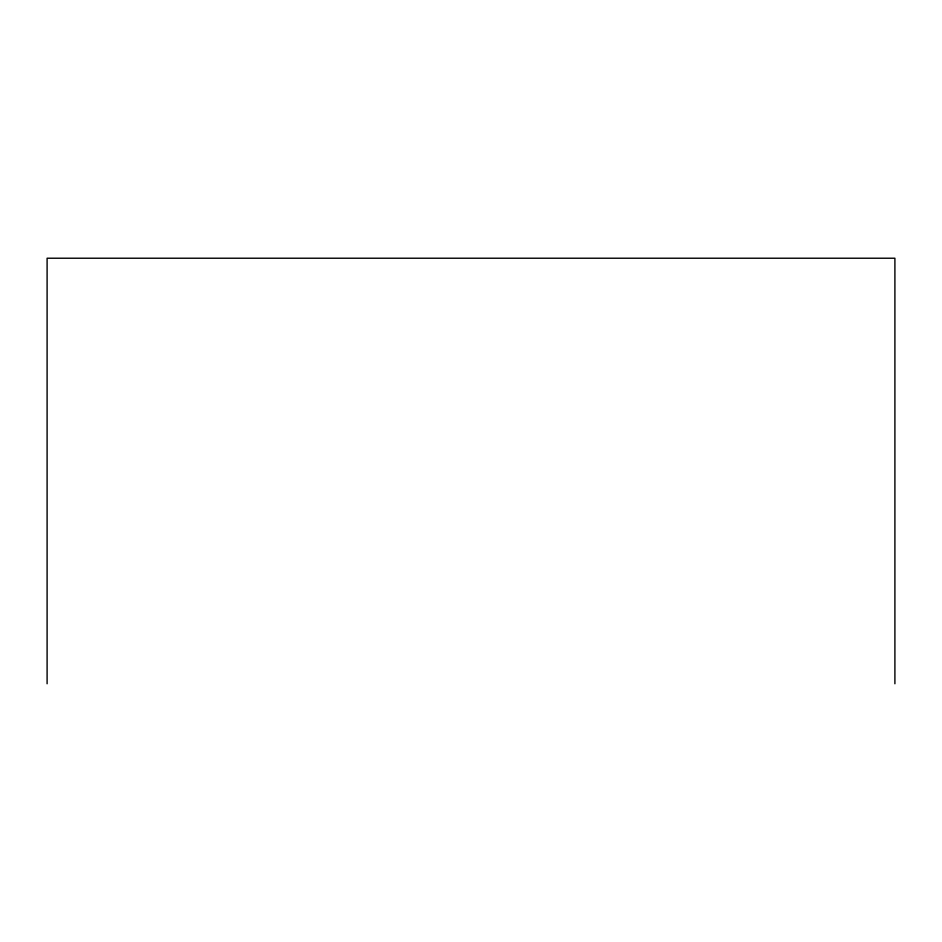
<?xml version="1.0" encoding="UTF-8"?>
<svg xmlns="http://www.w3.org/2000/svg" width="942" height="942" viewBox="0 0 942 942"><rect width="100%" height="100%" fill="white"/><g stroke="black" fill="none" stroke-linecap="round" stroke-linejoin="round"><path stroke-width="1.41" d="M894.9 683.774L894.9 258.226L47.1 258.226L47.1 683.774"/></g></svg>
